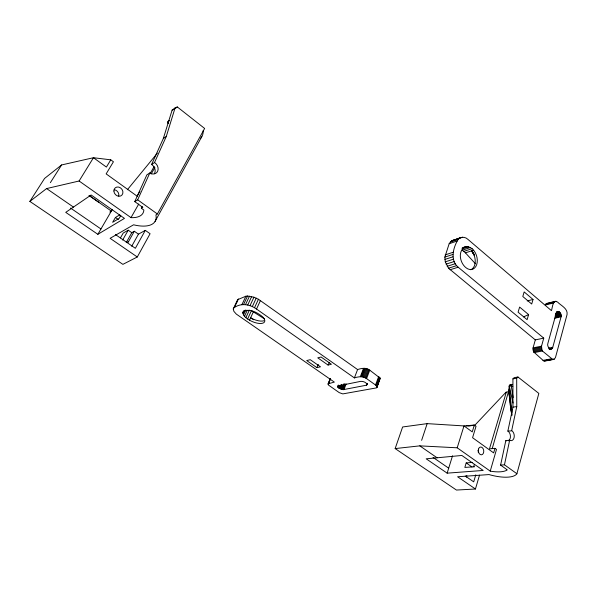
<?xml version="1.0" encoding="UTF-8"?>
<svg xmlns="http://www.w3.org/2000/svg" width="597" height="597" viewBox="0 0 597 597"><rect width="100%" height="100%" fill="white"/><g stroke="black" fill="none" stroke-linecap="round" stroke-linejoin="round"><path stroke-width="0.9" d="M513.121 397.535L511.241 385.774L512.204 384.364L510.204 384.543L509.241 385.953L508.786 391.677L511.733 415.572M561.076 316.806C562.255 314.015 557.844 308.836 556.262 313.104L547.904 343.282C546.359 346.223 551.053 351.887 552.77 347.305L561.076 316.806L554.367 318.335M552.77 359.476L542.404 350.991L541.964 350.103L541.524 346.17L543.755 338.126L458.197 267.217C450.257 260.546 452.884 248.889 457.242 240.972C458.944 236.628 464.787 236.166 467.854 239.315L551.441 310.649C552.404 308.268 552.695 298.821 557.531 302.03C560.911 305.612 568.053 308.455 567.06 314.544L555.449 357.618L554.068 359.312L543.598 360.827L533.502 351.767L533.069 347.872L535.315 339.887L543.755 338.126M511.01 411.169L511.233 409.169L510.226 405.094L510.181 401.647M328.156 383.804L334.342 382.102L236.278 314.067L233.905 311.365L233.263 308.977L237.613 299.672L245.874 296.216L247.539 296.022L253.949 297.209L258.434 299.254L357.588 369.565C361.528 368.185 366.207 367.439 369.752 370.17L380.095 378.117L376.998 387.386L376.222 387.931L342.812 393.901L339.238 392.632L328.574 385.132L328.156 383.804L330.081 378.953M337.663 386.64L338.484 385.841L360.625 381.371C362.983 381.222 366.088 382.132 367.08 384.453L366.401 385.214L343.111 389.677L338.424 387.789L337.663 386.64L338.298 385.013M535.315 339.887L448.489 268.202L445.287 261.822L444.84 257.098L449.16 243.74L451.459 240.964L461.041 237.442M509.495 388.11L492.219 448.623M509.853 386.326L510.204 384.543M516.905 473.727L504.458 464.802L509.659 440.198L510.278 440.526A5.276 3.552 81.1 0 0 514.159 437.288A5.276 3.552 81.1 0 0 511.972 430.81L507.853 431.101L512.965 407.139L512.92 378.856L514.189 377.647L517.95 376.998L538.845 393.416L516.875 473.794A28.865 10.455 17.8 0 1 489.033 474.57L457.601 476.764L475.443 489.01L479.525 475.13M511.674 430.653L516.763 406.602L516.689 378.207L517.95 376.998M490.241 471.123L496.495 449.444L494.98 448.347L493.659 452.899L472.57 437.713L476.033 426.31L474.331 425.071L463.996 425.922L427.176 423.631L402.624 426.974L395.154 448.578L419.788 445.862L457.198 447.802L490.241 471.123L491.174 471.287A26.619 9.701 18 0 0 506.905 470.13L507.256 469.869L500.599 465.108L505.823 440.608L509.659 440.198M376.998 387.386L376.2 385.49L366.573 378.602C363.021 375.894 358.342 376.58 354.387 377.916L256.523 309.037C249.912 304.194 240.531 302.634 233.651 308.037L233.263 308.977M380.192 378.58L379.311 379.55M528.599 314.589L527.106 319.686L518.092 312.186L519.621 307.074L528.599 314.589L523.524 316.917M533.031 299.47L531.696 304.022L522.793 296.493L524.166 291.926L533.031 299.47L527.203 300.94M475.787 474.794L473.697 481.846L465.257 476.018M473.675 466.705L474.354 464.436M466.317 477.167L466.839 475.421M472.376 462.399L466.197 462.921L464.839 467.414L474.622 466.75M154.489 173.548A6.664 5.522 52.3 0 0 152.041 164.772L151.571 164.503L163.324 138.549L172.115 110.109L175.07 107.93L177.316 106.953L204.629 128.459L157.369 213.972L155.921 214.965A36.701 16.231 29.3 0 1 133.571 224.8L110.102 238.322L137.288 256.979L150.086 233.733L145.302 230.367L138.459 234.151L131.713 246.248M151.571 164.503L154.511 162.548L166.279 136.489L175.07 107.93M468.787 426.109L474.331 425.071L472.249 431.892L463.996 425.922L457.198 447.802M447.146 473.152L483.174 470.451L461.854 455.466L426.183 458.817L447.146 473.152L452.519 455.824M421.631 440.325L427.176 423.631M375.55 384.968L378.662 376.55M376.2 385.49L379.311 377.073M376.692 386.013L379.796 377.602M377.461 384.58L379.005 380.386M376.991 386.52L380.095 378.117M376.7 387.707L379.796 379.319M366.401 385.214L367.028 383.55M366.782 385.035L367.401 383.364M364.879 377.647L368.065 369.215M365.774 378.102L368.961 369.662M366.573 378.602L369.752 370.17M361.998 376.767L365.192 368.342M362.946 376.961L366.14 368.536M363.924 377.259L367.11 368.827M360.334 376.692L363.536 368.282M361.11 376.67L364.312 368.252M354.387 377.916L357.588 369.565M343.954 389.632L346.156 383.938M340.984 389.214L342.566 385.162M341.723 389.445L343.932 383.767M342.447 389.602L344.656 383.923M343.111 389.677L345.32 383.99M338.029 387.386L338.663 385.766M338.424 387.789L339.38 385.356M338.947 388.192L339.894 385.759M339.566 388.572L341.148 384.52M340.253 388.923L341.835 384.864M337.775 386.998L338.409 385.371M328.104 384.192L330.35 378.535M328.246 384.64L330.492 378.991M316.917 367.655L320.485 366.819L310.246 359.692L306.709 360.566L316.917 367.655L318.253 364.364M237.613 299.672L237.3 301.761M242.882 312.537L243.292 311.589C249.449 308.037 257.322 312.589 262.299 316.537A11.843 4.933 24.3 0 1 262.822 323.171A11.843 4.933 24.3 0 1 250.113 320.537C247.121 318.708 243.076 316.462 242.882 312.537L243.666 310.858M137.288 256.979L122.892 264.359L29.85 201.405L46.611 188.57L79.102 181.003L130.997 217.621L131.937 217.674A34.029 15.044 29.6 0 0 143.802 210.659L143.825 210.025L141.377 208.278L142.84 207.405L134.758 201.622L137.668 199.823L149.817 172.936L150.81 173.511A6.701 5.537 52.5 0 0 157.757 170.973A6.701 5.537 52.5 0 0 154.981 162.824L154.511 162.548M134.758 201.622L146.884 174.846L149.817 172.936M256.523 309.037L260.441 300.53M254.509 307.761L258.434 299.254M249.509 320.201L253.352 311.873L251.441 310.671L247.591 319.007M245.86 317.664L249.345 310.164M252.292 306.634L256.24 298.127M247.703 305.03L251.665 296.53M243.486 314.94L245.822 309.925M244.472 316.291L247.188 310.447M249.994 305.709L253.949 297.209M245.524 304.619L249.494 296.134M242.949 313.671L244.509 310.321M241.897 304.679L245.874 296.216M243.561 304.5L247.539 296.022M234.494 307.321L238.464 298.94M328.059 365.051L331.402 364.267L321.082 357.021L317.761 357.834L328.059 365.051L329.193 362.722M555.583 301.269L546.636 303.455L545.262 305L553.606 302.97M155.071 221.405L201.779 136.698M145.302 230.367L135.355 248.292L115.46 234.561M126.265 242.516L131.788 232.688L134.332 231.255L138.459 234.151M127.101 242.576L128.37 241.882L134.332 231.255M141.377 208.278L142.295 206.652M122.654 240.024L128.213 230.196L131.788 232.688M130.997 217.621L138.728 204.025M120.467 237.897L123.221 233.046L128.213 230.196M151.213 173.951L154.884 167.526M137.653 195.338L139.952 191.331M150.041 173.705L154.168 166.496M120.788 215.569L119.191 218.338L112.632 222.3L115.415 217.495L119.796 214.823M97.841 234.308L124.46 218.398L91.132 194.98L65.737 212.36L97.841 234.308L112.288 209.525M137.564 196.503L106.147 173.884L113.43 161.772L110.773 159.832L106.4 167.078L93.46 157.72L61.61 164.951L44.559 178.451L29.85 201.405M79.102 181.003L93.46 157.72L110.773 159.832M474.242 255.27L471.533 250.874L473.137 252.68L472.891 253.076L474.54 254.374M50.357 182.675L61.61 164.951M127.385 189.734L157.354 153.168M474.212 425.892L506.084 392.11L508.786 391.677L511.972 414.452M175.093 108.587L177.316 106.953M169.16 120.601L167.966 121.46L168.048 123.31M163.324 138.549L166.279 136.489M546.128 360.491L544.277 361.051M109.818 212.069L111.37 211.107L89.02 195.428L98.811 202.293M126.818 242.666L128.37 241.882M465.22 246.845C456.795 251.337 460.294 265.128 467.824 268.889A11.791 8.052 72.2 0 0 476.682 264.65A11.791 8.052 72.2 0 0 473.996 250.71C471.548 247.121 466.727 245.412 462.787 247.658M169.085 120.9L167.966 121.46L168.205 123.273M172.115 110.109L174.354 109.124M451.459 240.964L459.533 238.181M455.421 239.688L462.697 237.188M450.175 242.151L458.25 239.375M449.16 243.74L457.242 240.972M462.026 248.188L466.891 246.576M462.153 248.949L468.645 246.8M445.175 254.904L453.28 252.225M470.399 247.516L462.279 250.195L465.451 252.852L475.376 263.687M444.84 257.098L452.944 254.434M463.966 251.352L472.093 248.688M444.877 259.434L452.989 256.792M465.451 252.852L473.578 250.21M445.287 261.822L453.407 259.202M446.049 264.143L454.175 261.546M447.131 266.299L455.265 263.725M448.489 268.202L456.63 265.643M450.056 269.754L458.197 267.217M546.083 303.798L556.232 301.328M545.621 304.321L553.964 302.283M546.636 303.455L548.553 303.619M556.777 311.821L558.449 311.433M556.471 312.216L558.979 311.634M556.143 312.768L559.493 311.985M555.777 313.447L559.964 312.477M555.352 314.246L560.374 313.082M555.688 314.932L560.717 313.776M555.098 315.873L560.964 314.529M555.24 316.649L561.105 315.306M555.277 317.417L561.143 316.074M533.069 347.872L541.524 346.17M532.964 348.812L541.419 347.118M533.002 349.812L541.464 348.126M533.188 350.805L541.651 349.133M548.539 348.141L552.77 347.305M533.502 351.767L541.964 350.103M548.986 348.887L552.374 348.215M549.456 349.17L551.994 348.67M549.352 349.454L551.546 348.976M533.934 352.648L542.404 350.991M542.942 360.401L551.434 358.819M543.598 360.827L552.091 359.252M548.68 360.021L550.374 359.707M552.076 359.394L553.777 359.073M544.942 361.073L554.068 359.312M512.92 378.856L516.689 378.207M452.959 240.225L454.615 239.972M512.965 407.139L516.763 406.602M494.98 448.347L489.473 448.892L506.278 392.259M511.92 412.326L509.241 385.953L511.241 385.774L512.808 386.58M466.309 425.974L468.891 425.765M500.599 465.108L504.458 464.802M475.443 489.01L456.444 490.047L395.154 448.578M505.823 440.608L506.443 440.929M507.853 431.101L508.144 431.258A5.254 3.552 81.1 0 1 510.428 436.377A5.254 3.552 81.1 0 1 508.286 440.847M253.695 319.746L250.613 317.813L251.218 318.149A11.828 4.955 24.3 0 0 263.867 320.783M253.352 311.873L264.396 318.835M46.611 188.57L73.453 207.077M419.788 445.862L437.101 457.795M70.536 208.054L100.953 228.972M433.034 457.399L448.698 468.167M466.197 462.921L471.966 466.958M115.415 217.495L118.363 219.562M137.668 199.823L157.369 213.972M473.137 252.68L471.943 251.382A11.761 8.052 72.2 0 1 470.779 269.769M471.533 250.874L473.436 252.807M509.241 385.953L513.047 403.042M511.233 409.169L511.801 415.542M203.196 130.512A34.678 18.246 31.2 0 1 200.376 138.519M114.258 189.697A4.91 4.194 49.8 0 1 118.736 196.04M478.055 450.295A3.903 2.716 82.2 0 1 478.257 452.302M113.893 191.01A4.948 4.209 50.1 0 0 120.788 195.92A4.948 4.209 50.1 0 0 120.564 187.921A4.948 4.209 50.1 0 0 113.893 191.01M478.481 449.108A3.925 2.716 82.1 0 0 481.413 454.817A3.925 2.716 82.1 0 0 483.182 448.825A3.925 2.716 82.1 0 0 478.481 449.108"/></g></svg>
